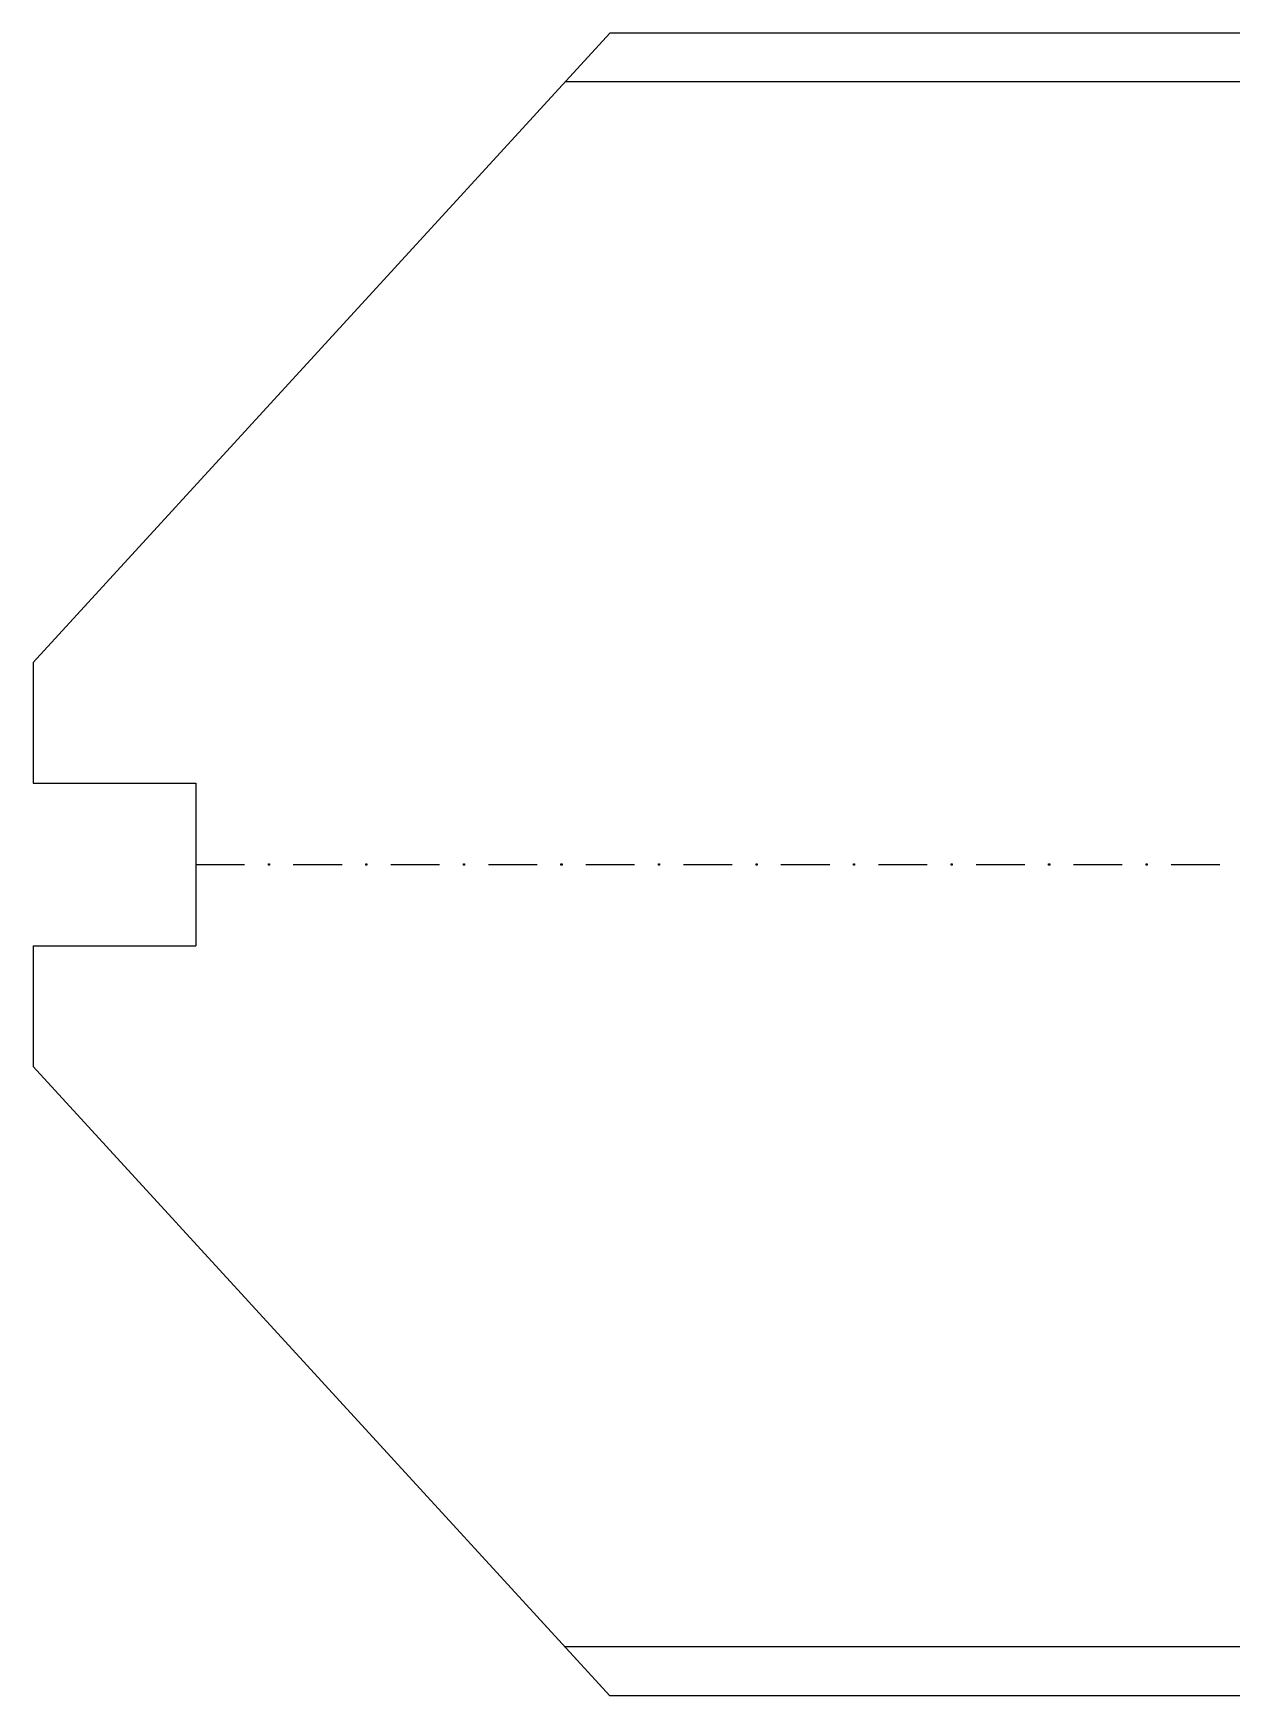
# Model space of a CAD drawing. Header units: feet. Extents: x 0 to 17916, y -1 to 10932.
# Drawn here: x 420 to 1649, y 1008 to 2713 of the extents above; entities that cross this region are included whole.
import ezdxf

# ---------------------------------------------------------------- set-up
doc = ezdxf.new("R2010")
doc.units = ezdxf.units.FT
doc.header["$MEASUREMENT"] = 0

msp = doc.modelspace()

# ---------------------------------------------------------------- linework, layer by layer
at = {"color": 7}
for p, q in [((420, 2067.5), (1011.3, 2712.7)), ((7591.6, 2712.7), (1011.3, 2712.7)), ((420, 2067.5), (420, 1943.6)), ((420, 1943.6), (586.7, 1943.6)), ((586.7, 1943.6), (586.7, 1776.9)), ((420, 1776.9), (420, 1653)), ((420, 1776.9), (586.7, 1776.9)), ((420, 1653), (1011.3, 1007.9)), ((7591.6, 1007.9), (1011.3, 1007.9))]:
    msp.add_line(p, q, dxfattribs=at)
at = {"color": 82}
for p, q in [((7591.6, 2662.7), (965.7, 2662.7)), ((7591.6, 1057.9), (965.7, 1057.9))]:
    msp.add_line(p, q, dxfattribs=at)
at = {"color": 5}
for p, q in [((586.7, 1860.3), (636.7, 1860.3)), ((661.2, 1860.8), (662.3, 1860.8)), ((661.2, 1859.7), (661.2, 1860.8)), ((662.3, 1859.7), (661.2, 1859.7)), ((662.3, 1860.8), (662.3, 1859.7)), ((686.7, 1860.3), (736.8, 1860.3)), ((761.2, 1860.8), (762.3, 1860.8)), ((761.2, 1859.7), (761.2, 1860.8)), ((762.3, 1859.7), (761.2, 1859.7)), ((762.3, 1860.8), (762.3, 1859.7)), ((786.8, 1860.3), (836.8, 1860.3)), ((861.2, 1860.8), (862.3, 1860.8)), ((861.2, 1859.7), (861.2, 1860.8)), ((862.3, 1859.7), (861.2, 1859.7)), ((862.3, 1860.8), (862.3, 1859.7)), ((886.8, 1860.3), (936.8, 1860.3)), ((961.2, 1860.8), (962.4, 1860.8)), ((961.2, 1859.7), (961.2, 1860.8)), ((962.4, 1859.7), (961.2, 1859.7)), ((962.4, 1860.8), (962.4, 1859.7)), ((986.8, 1860.3), (1036.8, 1860.3)), ((1061.3, 1860.8), (1062.4, 1860.8)), ((1061.3, 1859.7), (1061.3, 1860.8)), ((1062.4, 1859.7), (1061.3, 1859.7)), ((1062.4, 1860.8), (1062.4, 1859.7)), ((1086.8, 1860.3), (1136.8, 1860.3)), ((1161.3, 1860.8), (1162.4, 1860.8)), ((1161.3, 1859.7), (1161.3, 1860.8)), ((1162.4, 1859.7), (1161.3, 1859.7)), ((1162.4, 1860.8), (1162.4, 1859.7)), ((1186.8, 1860.3), (1236.9, 1860.3)), ((1261.3, 1860.8), (1262.4, 1860.8)), ((1261.3, 1859.7), (1261.3, 1860.8)), ((1262.4, 1859.7), (1261.3, 1859.7)), ((1262.4, 1860.8), (1262.4, 1859.7)), ((1286.9, 1860.3), (1336.9, 1860.3)), ((1361.3, 1860.8), (1362.4, 1860.8)), ((1361.3, 1859.7), (1361.3, 1860.8)), ((1362.4, 1859.7), (1361.3, 1859.7)), ((1362.4, 1860.8), (1362.4, 1859.7)), ((1386.9, 1860.3), (1436.9, 1860.3)), ((1461.4, 1860.8), (1462.5, 1860.8)), ((1461.4, 1859.7), (1461.4, 1860.8)), ((1462.5, 1859.7), (1461.4, 1859.7)), ((1462.5, 1860.8), (1462.5, 1859.7)), ((1486.9, 1860.3), (1536.9, 1860.3)), ((1561.4, 1860.8), (1562.5, 1860.8)), ((1561.4, 1859.7), (1561.4, 1860.8)), ((1562.5, 1859.7), (1561.4, 1859.7)), ((1562.5, 1860.8), (1562.5, 1859.7)), ((1586.9, 1860.3), (1637, 1860.3))]:
    msp.add_line(p, q, dxfattribs=at)

doc.saveas('drawing.dxf')
